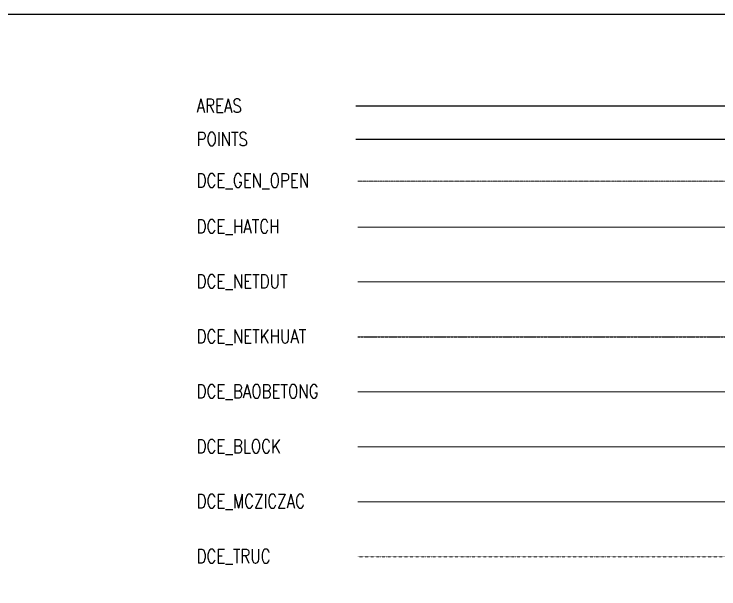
# Model space of a CAD drawing. Header units: millimetres. Extents: x -14570 to 41958, y 0 to 23011.
# Drawn here: x 16299 to 29128, y 10459 to 20917 of the extents above; entities that cross this region are included whole.
import ezdxf

# ---------------------------------------------------------------- set-up
doc = ezdxf.new("R2010")
doc.units = ezdxf.units.MM
for name, pattern in [('CENTER2_DBIM', [28.575, 19.05, -3.175, 3.175, -3.175]), ('DASHDOT2_DBIM', [12.7, 6.35, -3.175, 0, -3.175]), ('HIDDEN2_DBIM', [4.7625, 3.175, -1.5875]), ('HIDDEN_DBIM', [2.3807, 1.587, -0.7937])]:
    doc.linetypes.add(name, pattern=pattern)
for name, color, linetype in [('AREAS', 1, 'Continuous'), ('DCE_NetKhuat', 1, 'HIDDEN2_DBIM'), ('POINTS', 5, 'Continuous')]:
    doc.layers.add(name, color=color, linetype=linetype)
for name, color, linetype, lineweight in [('DCE_BaoBeTong', 2, 'Continuous', 20), ('DCE_Block', 8, 'Continuous', 9), ('DCE_Gen_Open', 144, 'CENTER2_DBIM', 13), ('DCE_HATCH', 8, 'Continuous', 13), ('DCE_MCZiCZac', 250, 'Continuous', 13), ('DCE_NetDut', 1, 'HIDDEN_DBIM', 5), ('DCE_Truc', 146, 'DASHDOT2_DBIM', 13)]:
    doc.layers.add(name, color=color, linetype=linetype, lineweight=lineweight)
doc.styles.add('Dce_Text', font='simplex.shx', dxfattribs={"width": 0.8, "bigfont": 'vtxt.shx'})

# ---------------------------------------------------------------- blocks, each defined once
blk = doc.blocks.new('Block_ALL')
blk.add_lwpolyline([(0, 20917), (41958.1, 20917), (41958.1, 0), (0, 0)], close=True)
at = {"layer": 'AREAS', "color": 8, "true_color": 0x808080}
blk.add_lwpolyline([(22521, 19251), (39665.6, 19251)], dxfattribs=at)
at = {"layer": 'DCE_BaoBeTong'}
blk.add_line((22553.9, 14042.6), (39959.2, 14042.6), dxfattribs=at)
at = {"layer": 'DCE_Block'}
blk.add_line((22553.9, 13042.6), (39959.2, 13042.6), dxfattribs=at)
at = {"layer": 'DCE_Gen_Open'}
blk.add_line((22553.9, 17877.6), (39959.2, 17877.6), dxfattribs=at)
at = {"layer": 'DCE_HATCH'}
blk.add_line((22553.9, 17042.6), (39959.2, 17042.6), dxfattribs=at)
at = {"layer": 'DCE_MCZiCZac'}
blk.add_line((22553.9, 12042.6), (39959.2, 12042.6), dxfattribs=at)
at = {"layer": 'DCE_NetDut'}
blk.add_line((22553.9, 16042.6), (39959.2, 16042.6), dxfattribs=at)
at = {"layer": 'DCE_NetKhuat'}
blk.add_line((22553.9, 15042.6), (39959.2, 15042.6), dxfattribs=at)
at = {"layer": 'DCE_Truc', "ltscale": 0.5}
blk.add_line((22553.9, 11042.6), (39959.2, 11042.6), dxfattribs=at)
at = {"layer": 'POINTS'}
blk.add_lwpolyline([(22521, 18642.9), (39665.6, 18642.9)], dxfattribs=at)
at = {"layer": 'AREAS', "color": 8, "true_color": 0x808080, "insert": (19622, 19251), "char_height": 250, "attachment_point": 4, "style": 'Dce_Text'}
blk.add_mtext('AREAS', dxfattribs=at)
at = {"layer": 'DCE_BaoBeTong', "insert": (19622, 14042.6), "char_height": 250, "attachment_point": 4, "style": 'Dce_Text'}
blk.add_mtext('DCE_BAOBETONG', dxfattribs=at)
at = {"layer": 'DCE_Block', "insert": (19622, 13042.6), "char_height": 250, "attachment_point": 4, "style": 'Dce_Text'}
blk.add_mtext('DCE_BLOCK', dxfattribs=at)
at = {"layer": 'DCE_Gen_Open', "insert": (19622, 17877.6), "char_height": 250, "attachment_point": 4, "style": 'Dce_Text'}
blk.add_mtext('DCE_GEN_OPEN', dxfattribs=at)
at = {"layer": 'DCE_HATCH', "insert": (19622, 17042.6), "char_height": 250, "attachment_point": 4, "style": 'Dce_Text'}
blk.add_mtext('DCE_HATCH', dxfattribs=at)
at = {"layer": 'DCE_MCZiCZac', "insert": (19622, 12042.6), "char_height": 250, "attachment_point": 4, "style": 'Dce_Text'}
blk.add_mtext('DCE_MCZICZAC', dxfattribs=at)
at = {"layer": 'DCE_NetDut', "insert": (19622, 16042.6), "char_height": 250, "attachment_point": 4, "style": 'Dce_Text'}
blk.add_mtext('DCE_NETDUT', dxfattribs=at)
at = {"layer": 'DCE_NetKhuat', "insert": (19622, 15042.6), "char_height": 250, "attachment_point": 4, "style": 'Dce_Text'}
blk.add_mtext('DCE_NETKHUAT', dxfattribs=at)
at = {"layer": 'DCE_Truc', "ltscale": 0.5, "insert": (19622, 11042.6), "char_height": 250, "attachment_point": 4, "style": 'Dce_Text'}
blk.add_mtext('DCE_TRUC', dxfattribs=at)
at = {"layer": 'POINTS', "insert": (19622, 18642.9), "char_height": 250, "attachment_point": 4, "style": 'Dce_Text'}
blk.add_mtext('POINTS', dxfattribs=at)

msp = doc.modelspace()

# ---------------------------------------------------------------- block references
msp.add_blockref('Block_ALL', (0, 0))

doc.saveas('drawing.dxf')
